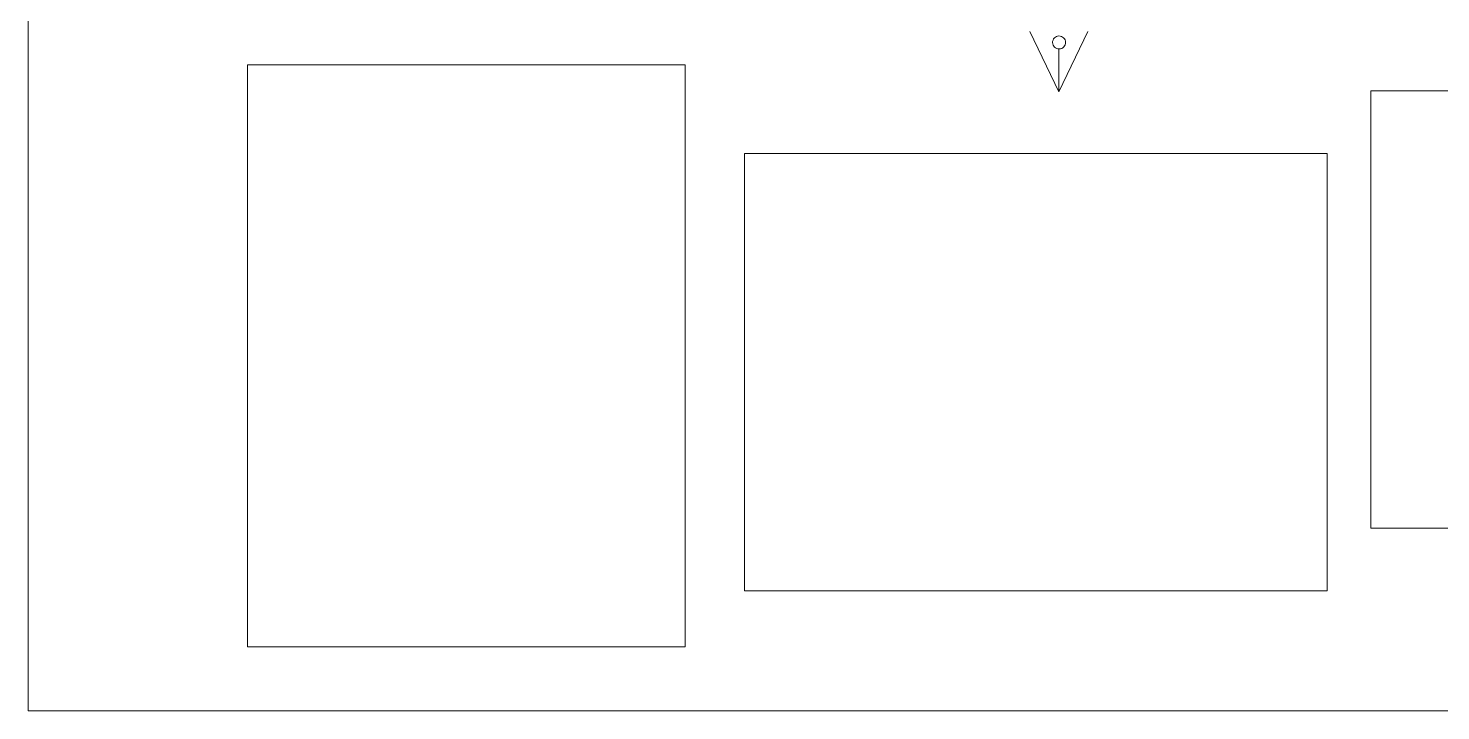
# Model space of a CAD drawing. Header units: feet. Extents: x 2814058 to 2855058, y -67651 to -38951.
# Drawn here: x 2814058 to 2836248, y -67651 to -56921 of the extents above; entities that cross this region are included whole.
import ezdxf

# ---------------------------------------------------------------- set-up
doc = ezdxf.new("R2010")
doc.units = ezdxf.units.FT
doc.header["$MEASUREMENT"] = 0
doc.header["$XCLIPFRAME"] = 0
doc.layers.add('Drawing & Figure', color=7, linetype='Continuous')
doc.layers.add('Drawing & Figure_Pen_No__48', color=7, linetype='Continuous', lineweight=0, true_color=0xa80f02)
doc.layers.add('Shell - Roof_Pen_No__21', color=7, linetype='Continuous', lineweight=0)
picture_1 = doc.add_image_def('image4.jpg', size_in_pixel=(3280, 2464))
picture_2 = doc.add_image_def('image5.jpg', size_in_pixel=(3280, 2464))
picture_3 = doc.add_image_def('image6.jpg', size_in_pixel=(2464, 3280))

msp = doc.modelspace()

# ---------------------------------------------------------------- linework, layer by layer
at = {"layer": 'Drawing & Figure_Pen_No__48', "color": 14, "linetype": 'Continuous', "lineweight": 0, "true_color": 0xa80f02, "flags": 128}
for points in [[(2830250, -57919), (2829794, -56971)], [(2830250, -57919), (2830706, -56971)], [(2830250, -57919), (2830250, -57247)]]:
    msp.add_lwpolyline(points, dxfattribs=at)
msp.add_lwpolyline([(2830178, -57074, 0.414214), (2830181, -57218, 0.414214), (2830326, -57215, 0.414214), (2830323, -57071, 0.414214)], format="xyb", close=True, dxfattribs=at)
at = {"layer": 'Shell - Roof_Pen_No__21', "color": 7, "linetype": 'Continuous', "lineweight": 0}
for q in [(2814058, -38951), (2855058, -67651)]:
    msp.add_line((2814058, -67651), q, dxfattribs=at)

# ---------------------------------------------------------------- pictures from other files: only their frames are drawn
at = {"layer": 'Drawing & Figure', "linetype": 'Continuous', "lineweight": 0}
image = msp.add_image(picture_3, insert=(2817501, -66648), size_in_units=(6875, 9151), dxfattribs=at)
image.set_boundary_path([(-0.5, -0.5), (2463.5, 3279.5)])
image = msp.add_image(picture_1, insert=(2835149, -64778), size_in_units=(9151, 6875), dxfattribs=at)
image.set_boundary_path([(-0.5, -0.5), (3279.5, 2463.5)])
image = msp.add_image(picture_2, insert=(2825312, -65764), size_in_units=(9151, 6875), dxfattribs=at)
image.set_boundary_path([(-0.5, -0.5), (3279.5, 2463.5)])

doc.saveas('drawing.dxf')
